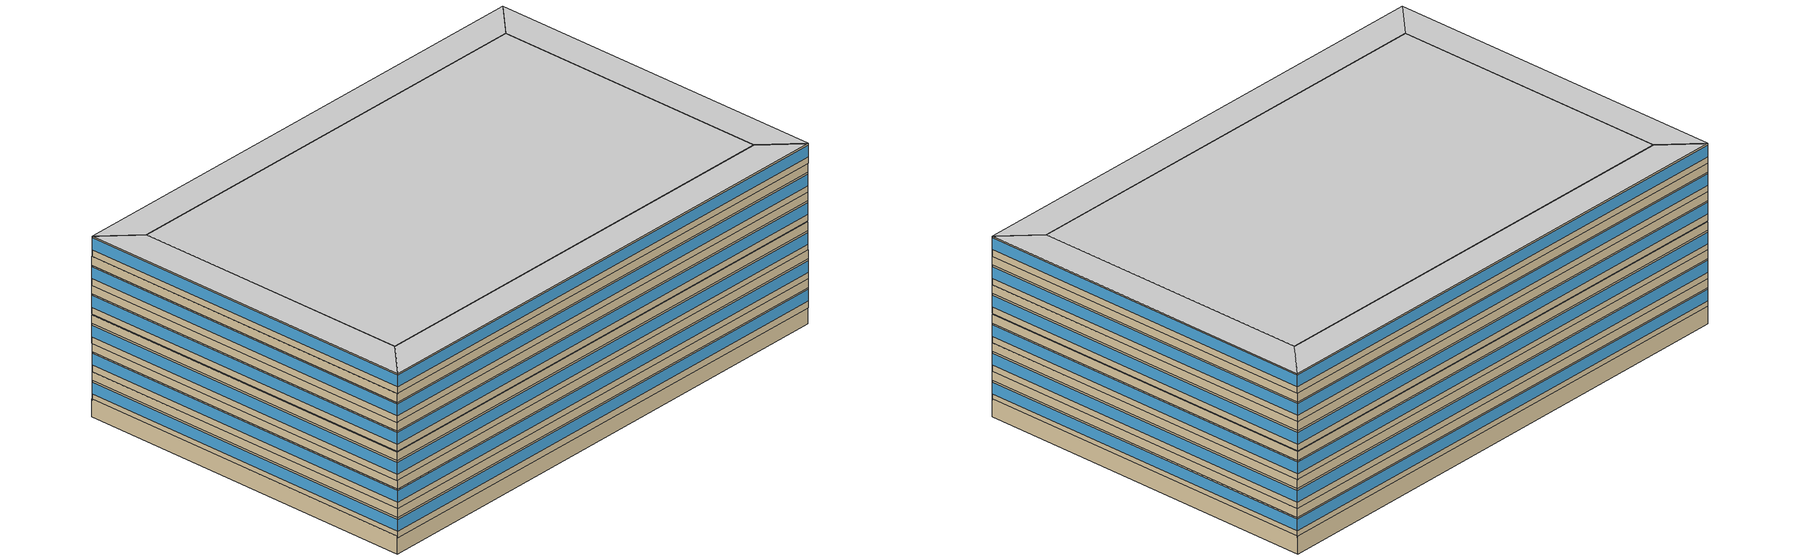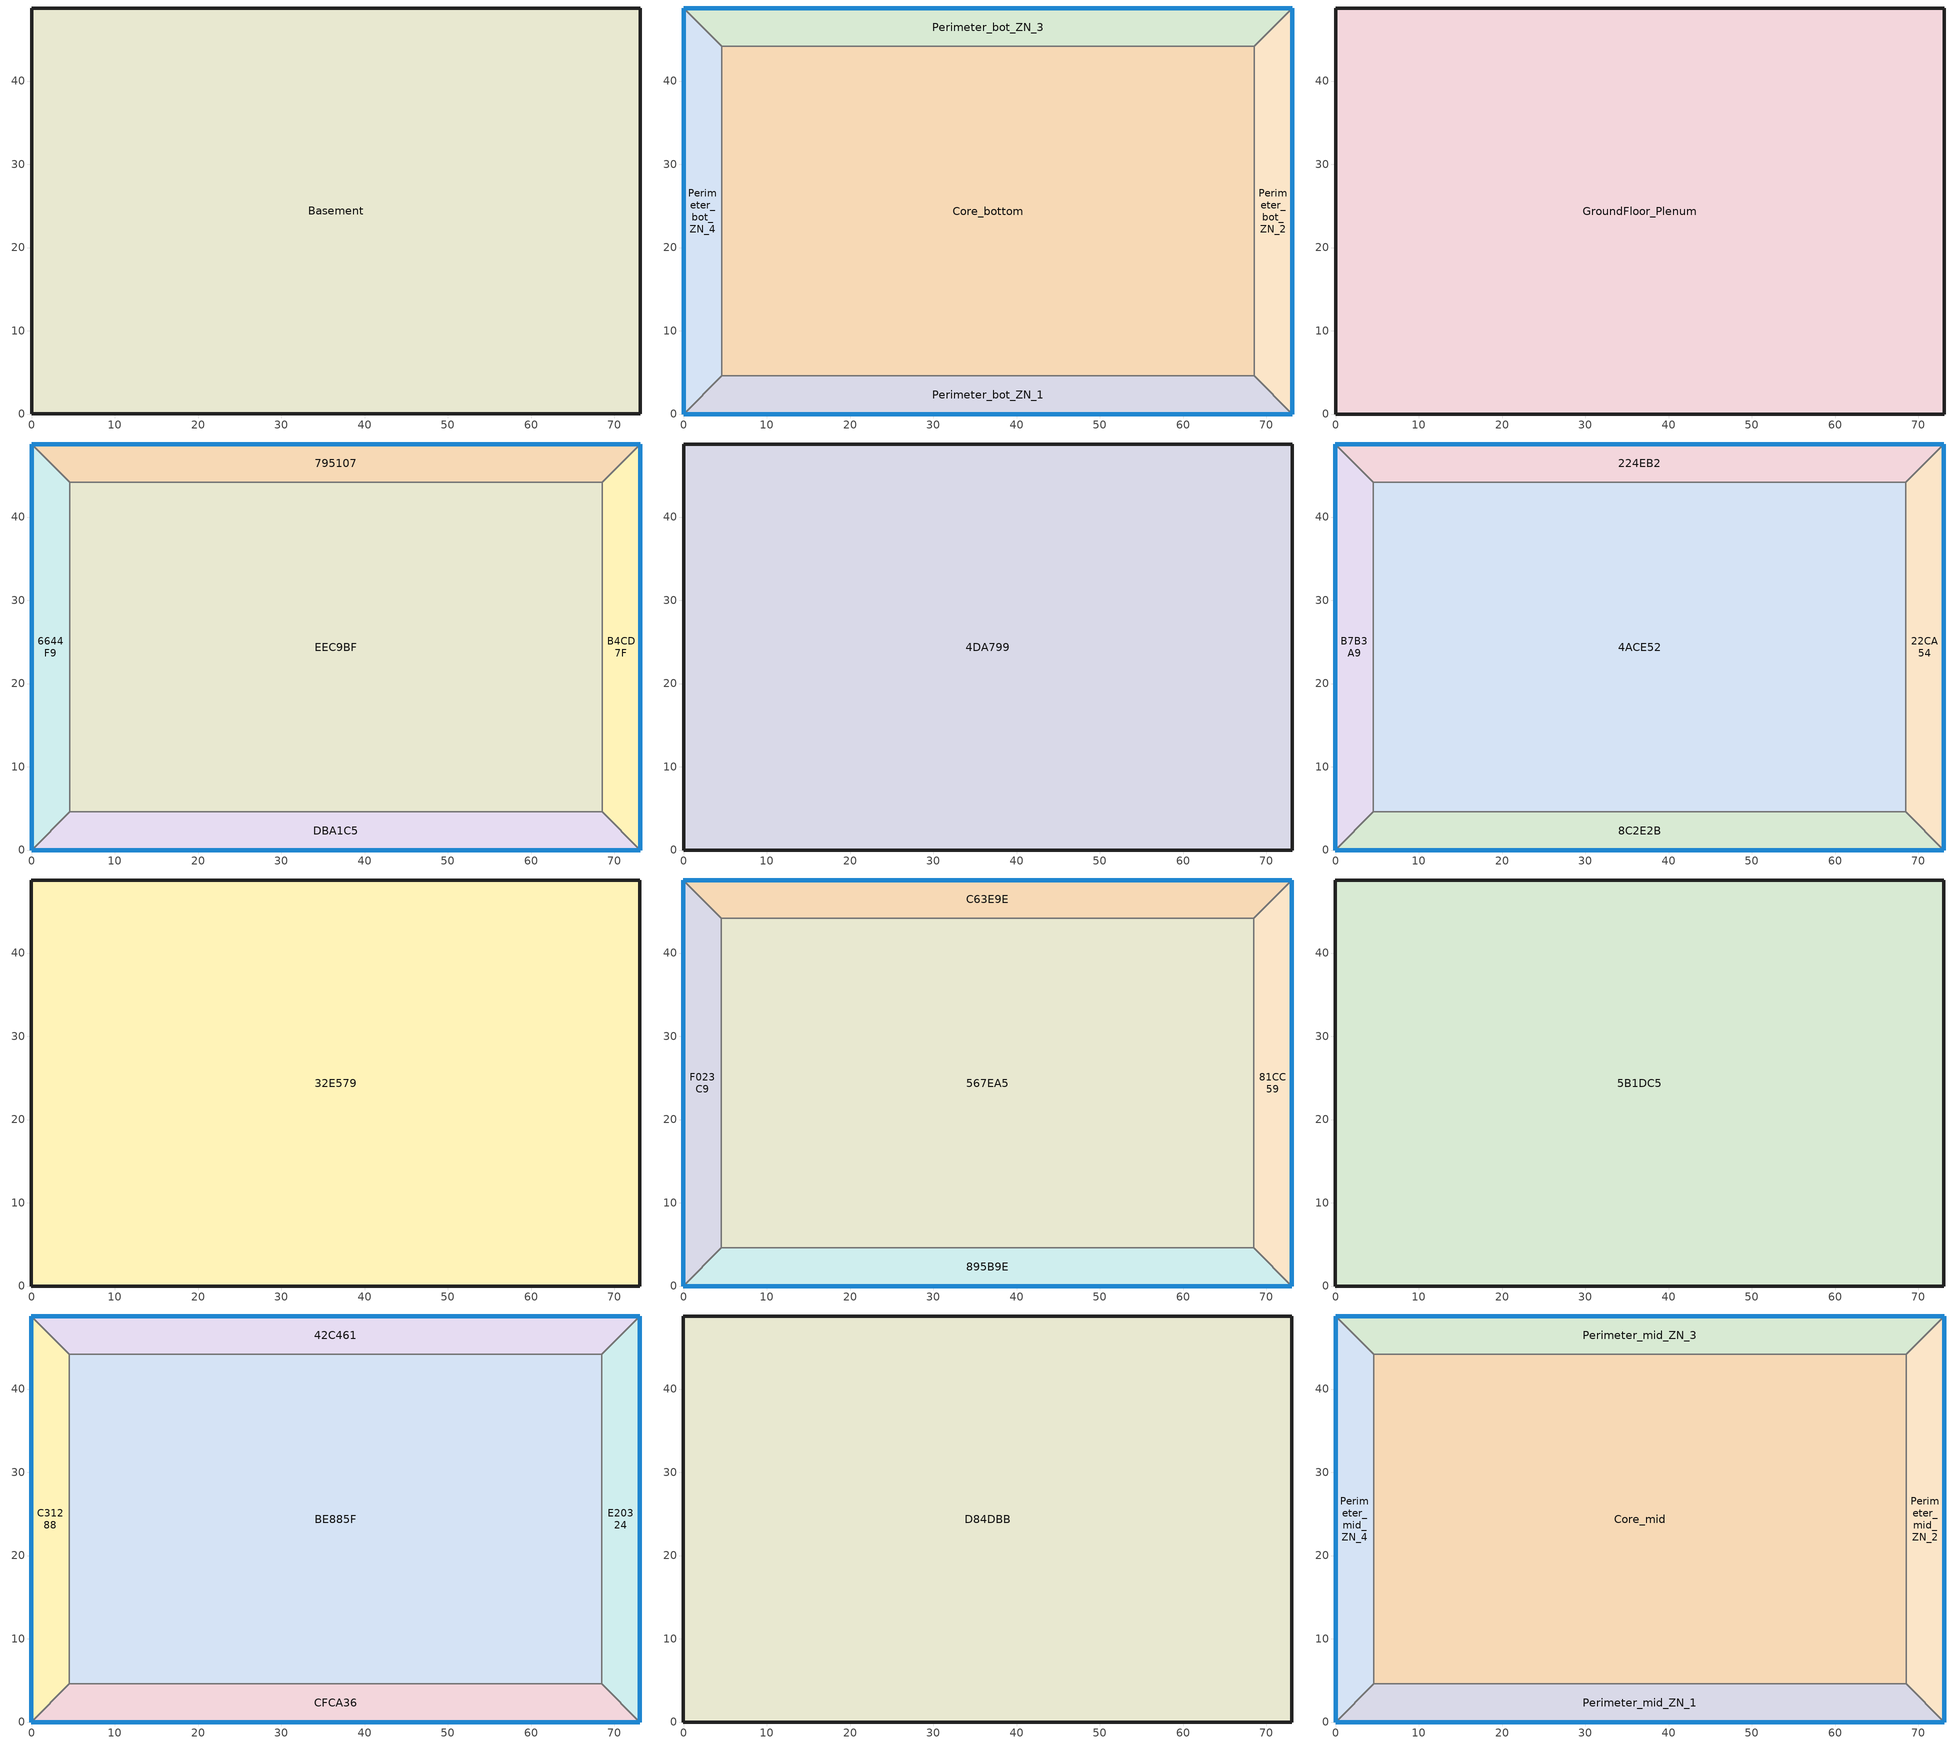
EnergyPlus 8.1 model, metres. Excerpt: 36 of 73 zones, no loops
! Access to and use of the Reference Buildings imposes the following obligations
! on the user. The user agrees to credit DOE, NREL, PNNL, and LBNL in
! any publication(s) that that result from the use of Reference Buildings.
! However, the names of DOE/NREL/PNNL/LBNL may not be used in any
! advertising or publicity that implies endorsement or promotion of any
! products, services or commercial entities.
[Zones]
Basement
 floor ground (ext-slab): 73.11,48.78 73.11,0.04 0,0.04 0,48.78 z-2.24
 wall ground (Underground Wall Non-res): 73.11,0.04 73.11,48.78 0,48.78 0,0.04 73.11,0.04 z-2.24:0.2
Core_bottom
 floor to Basement (INT-FLOOR-TOPSIDE): 68.53,44.16 68.53,4.57 4.57,4.57 4.57,44.16 z0
 wall to Perimeter_bot_ZN_2 (int-walls): 68.53,4.57 68.53,44.16 z0:2.74
 wall to Perimeter_bot_ZN_3 (int-walls): 68.53,44.16 4.57,44.16 z0:2.74
 wall to Perimeter_bot_ZN_1 (int-walls): 4.57,4.57 68.53,4.57 z0:2.74
 wall to Perimeter_bot_ZN_4 (int-walls): 4.57,44.16 4.57,4.57 z0:2.74
Perimeter_bot_ZN_1
 floor to Basement (INT-FLOOR-TOPSIDE): 68.53,4.57 73.11,0 0,0 4.57,4.57 z0
 wall outside (Mass Non-res Ext Wall): 0,0 73.11,0 z0:2.74
 wall to Perimeter_bot_ZN_2 (int-walls): 73.11,0 68.53,4.57 z0:2.74
 wall to Perimeter_bot_ZN_4 (int-walls): 4.57,4.57 0,0 z0:2.74
 window (Window Non-res Fixed): 0,0 73.11,0 z0.91:2.5
Perimeter_bot_ZN_2
 floor to Basement (INT-FLOOR-TOPSIDE): 73.11,48.74 73.11,0 68.53,4.57 68.53,44.16 z0
 wall outside (Mass Non-res Ext Wall): 73.11,0 73.11,48.74 z0:2.74
 wall to Perimeter_bot_ZN_3 (int-walls): 73.11,48.74 68.53,44.16 z0:2.74
 window (Window Non-res Fixed): 73.11,0 73.11,48.74 z0.91:2.5
Perimeter_bot_ZN_3
 floor to Basement (INT-FLOOR-TOPSIDE): 73.11,48.74 68.53,44.16 4.57,44.16 0,48.74 z0
 wall outside (Mass Non-res Ext Wall): 73.11,48.74 0,48.74 z0:2.74
 wall to Perimeter_bot_ZN_4 (int-walls): 0,48.74 4.57,44.16 z0:2.74
 window (Window Non-res Fixed): 73.11,48.74 0,48.74 z0.91:2.5
Perimeter_bot_ZN_4
 floor to Basement (INT-FLOOR-TOPSIDE): 4.57,44.16 4.57,4.57 0,0 0,48.74 z0
 wall outside (Mass Non-res Ext Wall): 0,48.74 0,0 z0:2.74
 window (Window Non-res Fixed): 0,48.74 0,0 z0.91:2.5
GroundFloor_Plenum
 floor to Perimeter_bot_ZN_1 (DropCeiling): 68.53,4.57 73.11,0 0,0 4.57,4.57 z2.74
 floor to Perimeter_bot_ZN_2 (DropCeiling): 73.11,48.74 73.11,0 68.53,4.57 68.53,44.16 z2.74
 floor to Perimeter_bot_ZN_3 (DropCeiling): 73.11,48.74 68.53,44.16 4.57,44.16 0,48.74 z2.74
 floor to Perimeter_bot_ZN_4 (DropCeiling): 4.57,44.16 4.57,4.57 0,0 0,48.74 z2.74
 floor to Core_bottom (DropCeiling): 68.53,44.16 68.53,4.57 4.57,4.57 4.57,44.16 z2.74
 wall outside (Mass Non-res Ext Wall): 73.11,0 73.11,48.74 0,48.74 0,0 73.11,0 z2.74:3.96
 ceiling adiabatic (INT-FLOOR-UNDERSIDE): 0,48.74 0,0 73.11,0 73.11,48.74 z3.96
DBA1C5
 floor to Perimeter_mid_ZN_1 (INT-FLOOR-TOPSIDE): 68.53,4.57 73.11,0 0,0 4.57,4.57 z3.96
 wall outside (Mass Non-res Ext Wall): 0,0 73.11,0 z3.96:6.71
 wall to Perimeter_mid_ZN_2 (int-walls): 73.11,0 68.53,4.57 z3.96:6.71
 wall to Core_mid (int-walls): 68.53,4.57 4.57,4.57 z3.96:6.71
 wall to Perimeter_mid_ZN_4 (int-walls): 4.57,4.57 0,0 z3.96:6.71
 window (Window Non-res Fixed): 0,0 73.11,0 z4.88:6.46
 ceiling to MidFloor_Plenum (DropCeiling): 4.57,4.57 0,0 73.11,0 68.53,4.57 z6.71
B4CD7F
 floor to Perimeter_mid_ZN_2 (INT-FLOOR-TOPSIDE): 73.11,48.74 73.11,0 68.53,4.57 68.53,44.16 z3.96
 wall outside (Mass Non-res Ext Wall): 73.11,0 73.11,48.74 z3.96:6.71
 wall to Perimeter_mid_ZN_3 (int-walls): 73.11,48.74 68.53,44.16 z3.96:6.71
 wall to Perimeter_mid_ZN_1 (int-walls): 68.53,4.57 73.11,0 z3.96:6.71
 wall to Core_mid (int-walls): 68.53,44.16 68.53,4.57 z3.96:6.71
 window (Window Non-res Fixed): 73.11,0 73.11,48.74 z4.88:6.46
 ceiling to MidFloor_Plenum (DropCeiling): 68.53,44.16 68.53,4.57 73.11,0 73.11,48.74 z6.71
6644F9
 floor to Perimeter_mid_ZN_4 (INT-FLOOR-TOPSIDE): 4.57,44.16 4.57,4.57 0,0 0,48.74 z3.96
 wall outside (Mass Non-res Ext Wall): 0,48.74 0,0 z3.96:6.71
 wall to Core_mid (int-walls): 4.57,4.57 4.57,44.16 z3.96:6.71
 wall to Perimeter_mid_ZN_3 (int-walls): 4.57,44.16 0,48.74 z3.96:6.71
 wall to Perimeter_mid_ZN_1 (int-walls): 0,0 4.57,4.57 z3.96:6.71
 window (Window Non-res Fixed): 0,48.74 0,0 z4.88:6.46
 ceiling to MidFloor_Plenum (DropCeiling): 0,48.74 0,0 4.57,4.57 4.57,44.16 z6.71
EEC9BF
 floor to Core_mid (INT-FLOOR-TOPSIDE): 68.53,44.16 68.53,4.57 4.57,4.57 4.57,44.16 z3.96
 wall to Perimeter_mid_ZN_2 (int-walls): 68.53,4.57 68.53,44.16 z3.96:6.71
 wall to Perimeter_mid_ZN_3 (int-walls): 68.53,44.16 4.57,44.16 z3.96:6.71
 wall to Perimeter_mid_ZN_1 (int-walls): 4.57,4.57 68.53,4.57 z3.96:6.71
 wall to Perimeter_mid_ZN_4 (int-walls): 4.57,44.16 4.57,4.57 z3.96:6.71
 ceiling to MidFloor_Plenum (DropCeiling): 4.57,44.16 4.57,4.57 68.53,4.57 68.53,44.16 z6.71
795107
 floor to Perimeter_mid_ZN_3 (INT-FLOOR-TOPSIDE): 73.11,48.74 68.53,44.16 4.57,44.16 0,48.74 z3.96
 wall outside (Mass Non-res Ext Wall): 73.11,48.74 0,48.74 z3.96:6.71
 wall to Perimeter_mid_ZN_2 (int-walls): 68.53,44.16 73.11,48.74 z3.96:6.71
 wall to Core_mid (int-walls): 4.57,44.16 68.53,44.16 z3.96:6.71
 wall to Perimeter_mid_ZN_4 (int-walls): 0,48.74 4.57,44.16 z3.96:6.71
 window (Window Non-res Fixed): 73.11,48.74 0,48.74 z4.88:6.46
 ceiling to MidFloor_Plenum (DropCeiling): 0,48.74 4.57,44.16 68.53,44.16 73.11,48.74 z6.71
4DA799
 floor to Perimeter_mid_ZN_1 (DropCeiling): 68.53,4.57 73.11,0 0,0 4.57,4.57 z6.71
 floor to Perimeter_mid_ZN_2 (DropCeiling): 73.11,48.74 73.11,0 68.53,4.57 68.53,44.16 z6.71
 floor to Perimeter_mid_ZN_3 (DropCeiling): 73.11,48.74 68.53,44.16 4.57,44.16 0,48.74 z6.71
 floor to Perimeter_mid_ZN_4 (DropCeiling): 4.57,44.16 4.57,4.57 0,0 0,48.74 z6.71
 floor to Core_mid (DropCeiling): 68.53,44.16 68.53,4.57 4.57,4.57 4.57,44.16 z6.71
 wall outside (Mass Non-res Ext Wall): 73.11,0 73.11,48.74 0,48.74 0,0 73.11,0 z6.71:7.93
 ceiling to MidFloor_Plenum (INT-FLOOR-UNDERSIDE): 0,48.74 0,0 73.11,0 73.11,48.74 z7.93
22CA54
 floor to Perimeter_mid_ZN_2 (INT-FLOOR-TOPSIDE): 73.07,48.74 73.07,0 68.5,4.57 68.5,44.16 z7.83
 wall outside (Mass Non-res Ext Wall): 73.07,0 73.07,48.74 z7.83:10.58
 wall to Perimeter_mid_ZN_3 (int-walls): 73.07,48.74 68.5,44.16 z7.83:10.58
 wall to Perimeter_mid_ZN_1 (int-walls): 68.5,4.57 73.07,0 z7.83:10.58
 wall to Core_mid (int-walls): 68.5,44.16 68.5,4.57 z7.83:10.58
 window (Window Non-res Fixed): 73.07,0 73.07,48.74 z8.75:10.33
 ceiling to MidFloor_Plenum (DropCeiling): 68.5,44.16 68.5,4.57 73.07,0 73.07,48.74 z10.58
8C2E2B
 floor to Perimeter_mid_ZN_1 (INT-FLOOR-TOPSIDE): 68.5,4.57 73.07,0 -0.03,0 4.54,4.57 z7.83
 wall outside (Mass Non-res Ext Wall): -0.03,0 73.07,0 z7.83:10.58
 wall to Perimeter_mid_ZN_2 (int-walls): 73.07,0 68.5,4.57 z7.83:10.58
 wall to Core_mid (int-walls): 68.5,4.57 4.54,4.57 z7.83:10.58
 wall to Perimeter_mid_ZN_4 (int-walls): 4.54,4.57 -0.03,0 z7.83:10.58
 window (Window Non-res Fixed): -0.03,0 73.07,0 z8.75:10.33
 ceiling to MidFloor_Plenum (DropCeiling): 4.54,4.57 -0.03,0 73.07,0 68.5,4.57 z10.58
4ACE52
 floor to Core_mid (INT-FLOOR-TOPSIDE): 68.5,44.16 68.5,4.57 4.54,4.57 4.54,44.16 z7.83
 wall to Perimeter_mid_ZN_2 (int-walls): 68.5,4.57 68.5,44.16 z7.83:10.58
 wall to Perimeter_mid_ZN_3 (int-walls): 68.5,44.16 4.54,44.16 z7.83:10.58
 wall to Perimeter_mid_ZN_1 (int-walls): 4.54,4.57 68.5,4.57 z7.83:10.58
 wall to Perimeter_mid_ZN_4 (int-walls): 4.54,44.16 4.54,4.57 z7.83:10.58
 ceiling to MidFloor_Plenum (DropCeiling): 4.54,44.16 4.54,4.57 68.5,4.57 68.5,44.16 z10.58
224EB2
 floor to Perimeter_mid_ZN_3 (INT-FLOOR-TOPSIDE): 73.07,48.74 68.5,44.16 4.54,44.16 -0.03,48.74 z7.83
 wall outside (Mass Non-res Ext Wall): 73.07,48.74 -0.03,48.74 z7.83:10.58
 wall to Perimeter_mid_ZN_2 (int-walls): 68.5,44.16 73.07,48.74 z7.83:10.58
 wall to Core_mid (int-walls): 4.54,44.16 68.5,44.16 z7.83:10.58
 wall to Perimeter_mid_ZN_4 (int-walls): -0.03,48.74 4.54,44.16 z7.83:10.58
 window (Window Non-res Fixed): 73.07,48.74 -0.03,48.74 z8.75:10.33
 ceiling to MidFloor_Plenum (DropCeiling): -0.03,48.74 4.54,44.16 68.5,44.16 73.07,48.74 z10.58
B7B3A9
 floor to Perimeter_mid_ZN_4 (INT-FLOOR-TOPSIDE): 4.54,44.16 4.54,4.57 -0.03,0 -0.03,48.74 z7.83
 wall outside (Mass Non-res Ext Wall): -0.03,48.74 -0.03,0 z7.83:10.58
 wall to Core_mid (int-walls): 4.54,4.57 4.54,44.16 z7.83:10.58
 wall to Perimeter_mid_ZN_3 (int-walls): 4.54,44.16 -0.03,48.74 z7.83:10.58
 wall to Perimeter_mid_ZN_1 (int-walls): -0.03,0 4.54,4.57 z7.83:10.58
 window (Window Non-res Fixed): -0.03,48.74 -0.03,0 z8.75:10.33
 ceiling to MidFloor_Plenum (DropCeiling): -0.03,48.74 -0.03,0 4.54,4.57 4.54,44.16 z10.58
32E579
 floor to Perimeter_mid_ZN_1 (DropCeiling): 68.5,4.57 73.07,0 -0.03,0 4.54,4.57 z10.58
 floor to Perimeter_mid_ZN_2 (DropCeiling): 73.07,48.74 73.07,0 68.5,4.57 68.5,44.16 z10.58
 floor to Perimeter_mid_ZN_3 (DropCeiling): 73.07,48.74 68.5,44.16 4.54,44.16 -0.03,48.74 z10.58
 floor to Perimeter_mid_ZN_4 (DropCeiling): 4.54,44.16 4.54,4.57 -0.03,0 -0.03,48.74 z10.58
 floor to Core_mid (DropCeiling): 68.5,44.16 68.5,4.57 4.54,4.57 4.54,44.16 z10.58
 wall outside (Mass Non-res Ext Wall): 73.07,0 73.07,48.74 -0.03,48.74 -0.03,0 73.07,0 z10.58:11.8
 ceiling to MidFloor_Plenum (INT-FLOOR-UNDERSIDE): -0.03,48.74 -0.03,0 73.07,0 73.07,48.74 z11.8
895B9E
 floor to Perimeter_mid_ZN_1 (INT-FLOOR-TOPSIDE): 73.07,0 -0.03,0 4.54,4.57 68.5,4.57 z11.93
 wall outside (Mass Non-res Ext Wall): -0.03,0 73.07,0 z11.93:14.67
 wall to Perimeter_mid_ZN_2 (int-walls): 73.07,0 68.5,4.57 z11.93:14.67
 wall to Core_mid (int-walls): 68.5,4.57 4.54,4.57 z11.93:14.67
 wall to Perimeter_mid_ZN_4 (int-walls): 4.54,4.57 -0.03,0 z11.93:14.67
 window (Window Non-res Fixed): -0.03,0 73.07,0 z12.84:14.43
 ceiling to MidFloor_Plenum (DropCeiling): 4.54,4.57 -0.03,0 73.07,0 68.5,4.57 z14.67
567EA5
 floor to Core_mid (INT-FLOOR-TOPSIDE): 68.5,44.16 68.5,4.57 4.54,4.57 4.54,44.16 z11.93
 wall to Perimeter_mid_ZN_2 (int-walls): 68.5,4.57 68.5,44.16 z11.93:14.67
 wall to Perimeter_mid_ZN_3 (int-walls): 68.5,44.16 4.54,44.16 z11.93:14.67
 wall to Perimeter_mid_ZN_1 (int-walls): 4.54,4.57 68.5,4.57 z11.93:14.67
 wall to Perimeter_mid_ZN_4 (int-walls): 4.54,44.16 4.54,4.57 z11.93:14.67
 ceiling to MidFloor_Plenum (DropCeiling): 4.54,44.16 4.54,4.57 68.5,4.57 68.5,44.16 z14.67
C63E9E
 floor to Perimeter_mid_ZN_3 (INT-FLOOR-TOPSIDE): 73.07,48.74 68.5,44.16 4.54,44.16 -0.03,48.74 z11.93
 wall outside (Mass Non-res Ext Wall): 73.07,48.74 -0.03,48.74 z11.93:14.67
 wall to Perimeter_mid_ZN_2 (int-walls): 68.5,44.16 73.07,48.74 z11.93:14.67
 wall to Core_mid (int-walls): 4.54,44.16 68.5,44.16 z11.93:14.67
 wall to Perimeter_mid_ZN_4 (int-walls): -0.03,48.74 4.54,44.16 z11.93:14.67
 window (Window Non-res Fixed): 73.07,48.74 -0.03,48.74 z12.84:14.43
 ceiling to MidFloor_Plenum (DropCeiling): -0.03,48.74 4.54,44.16 68.5,44.16 73.07,48.74 z14.67
F023C9
 floor to Perimeter_mid_ZN_4 (INT-FLOOR-TOPSIDE): 4.54,44.16 4.54,4.57 -0.03,0 -0.03,48.74 z11.93
 wall outside (Mass Non-res Ext Wall): -0.03,48.74 -0.03,0 z11.93:14.67
 wall to Core_mid (int-walls): 4.54,4.57 4.54,44.16 z11.93:14.67
 wall to Perimeter_mid_ZN_3 (int-walls): 4.54,44.16 -0.03,48.74 z11.93:14.67
 wall to Perimeter_mid_ZN_1 (int-walls): -0.03,0 4.54,4.57 z11.93:14.67
 window (Window Non-res Fixed): -0.03,48.74 -0.03,0 z12.84:14.43
 ceiling to MidFloor_Plenum (DropCeiling): -0.03,48.74 -0.03,0 4.54,4.57 4.54,44.16 z14.67
81CC59
 floor to Perimeter_mid_ZN_2 (INT-FLOOR-TOPSIDE): 73.07,48.74 73.07,0 68.5,4.57 68.5,44.16 z11.93
 wall outside (Mass Non-res Ext Wall): 73.07,0 73.07,48.74 z11.93:14.67
 wall to Perimeter_mid_ZN_3 (int-walls): 73.07,48.74 68.5,44.16 z11.93:14.67
 wall to Perimeter_mid_ZN_1 (int-walls): 68.5,4.57 73.07,0 z11.93:14.67
 wall to Core_mid (int-walls): 68.5,44.16 68.5,4.57 z11.93:14.67
 window (Window Non-res Fixed): 73.07,0 73.07,48.74 z12.84:14.43
 ceiling to MidFloor_Plenum (DropCeiling): 68.5,44.16 68.5,4.57 73.07,0 73.07,48.74 z14.67
5B1DC5
 floor to Perimeter_mid_ZN_1 (DropCeiling): 73.07,0 -0.03,0 4.54,4.57 68.5,4.57 z14.67
 floor to Perimeter_mid_ZN_2 (DropCeiling): 73.07,48.74 73.07,0 68.5,4.57 68.5,44.16 z14.67
 floor to Perimeter_mid_ZN_3 (DropCeiling): 73.07,48.74 68.5,44.16 4.54,44.16 -0.03,48.74 z14.67
 floor to Perimeter_mid_ZN_4 (DropCeiling): 4.54,44.16 4.54,4.57 -0.03,0 -0.03,48.74 z14.67
 floor to Core_mid (DropCeiling): 68.5,44.16 68.5,4.57 4.54,4.57 4.54,44.16 z14.67
 wall outside (Mass Non-res Ext Wall): 73.07,0 73.07,48.74 -0.03,48.74 -0.03,0 73.07,0 z14.67:15.89
 ceiling to MidFloor_Plenum (INT-FLOOR-UNDERSIDE): -0.03,48.74 -0.03,0 73.07,0 73.07,48.74 z15.89
BE885F
 floor to Core_mid (INT-FLOOR-TOPSIDE): 68.5,44.16 68.5,4.57 4.53,4.57 4.53,44.16 z15.86
 wall to Perimeter_mid_ZN_2 (int-walls): 68.5,4.57 68.5,44.16 z15.86:18.6
 wall to Perimeter_mid_ZN_3 (int-walls): 68.5,44.16 4.53,44.16 z15.86:18.6
 wall to Perimeter_mid_ZN_1 (int-walls): 4.53,4.57 68.5,4.57 z15.86:18.6
 wall to Perimeter_mid_ZN_4 (int-walls): 4.53,44.16 4.53,4.57 z15.86:18.6
 ceiling to MidFloor_Plenum (DropCeiling): 4.53,44.16 4.53,4.57 68.5,4.57 68.5,44.16 z18.6
CFCA36
 floor to Perimeter_mid_ZN_1 (INT-FLOOR-TOPSIDE): 68.5,4.57 73.07,0 -0.04,0 4.53,4.57 z15.86
 wall outside (Mass Non-res Ext Wall): -0.04,0 73.07,0 z15.86:18.6
 wall to Perimeter_mid_ZN_2 (int-walls): 73.07,0 68.5,4.57 z15.86:18.6
 wall to Core_mid (int-walls): 68.5,4.57 4.53,4.57 z15.86:18.6
 wall to Perimeter_mid_ZN_4 (int-walls): 4.53,4.57 -0.04,0 z15.86:18.6
 window (Window Non-res Fixed): -0.04,0 73.07,0 z16.77:18.36
 ceiling to MidFloor_Plenum (DropCeiling): 4.53,4.57 -0.04,0 73.07,0 68.5,4.57 z18.6
42C461
 floor to Perimeter_mid_ZN_3 (INT-FLOOR-TOPSIDE): 73.07,48.74 68.5,44.16 4.53,44.16 -0.04,48.74 z15.86
 wall outside (Mass Non-res Ext Wall): 73.07,48.74 -0.04,48.74 z15.86:18.6
 wall to Perimeter_mid_ZN_2 (int-walls): 68.5,44.16 73.07,48.74 z15.86:18.6
 wall to Core_mid (int-walls): 4.53,44.16 68.5,44.16 z15.86:18.6
 wall to Perimeter_mid_ZN_4 (int-walls): -0.04,48.74 4.53,44.16 z15.86:18.6
 window (Window Non-res Fixed): 73.07,48.74 -0.04,48.74 z16.77:18.36
 ceiling to MidFloor_Plenum (DropCeiling): -0.04,48.74 4.53,44.16 68.5,44.16 73.07,48.74 z18.6
C31288
 floor to Perimeter_mid_ZN_4 (INT-FLOOR-TOPSIDE): 4.53,44.16 4.53,4.57 -0.04,0 -0.04,48.74 z15.86
 wall outside (Mass Non-res Ext Wall): -0.04,48.74 -0.04,0 z15.86:18.6
 wall to Core_mid (int-walls): 4.53,4.57 4.53,44.16 z15.86:18.6
 wall to Perimeter_mid_ZN_3 (int-walls): 4.53,44.16 -0.04,48.74 z15.86:18.6
 wall to Perimeter_mid_ZN_1 (int-walls): -0.04,0 4.53,4.57 z15.86:18.6
 window (Window Non-res Fixed): -0.04,48.74 -0.04,0 z16.77:18.36
 ceiling to MidFloor_Plenum (DropCeiling): -0.04,48.74 -0.04,0 4.53,4.57 4.53,44.16 z18.6
E20324
 floor to Perimeter_mid_ZN_2 (INT-FLOOR-TOPSIDE): 73.07,48.74 73.07,0 68.5,4.57 68.5,44.16 z15.86
 wall outside (Mass Non-res Ext Wall): 73.07,0 73.07,48.74 z15.86:18.6
 wall to Perimeter_mid_ZN_3 (int-walls): 73.07,48.74 68.5,44.16 z15.86:18.6
 wall to Perimeter_mid_ZN_1 (int-walls): 68.5,4.57 73.07,0 z15.86:18.6
 wall to Core_mid (int-walls): 68.5,44.16 68.5,4.57 z15.86:18.6
 window (Window Non-res Fixed): 73.07,0 73.07,48.74 z16.77:18.36
 ceiling to MidFloor_Plenum (DropCeiling): 68.5,44.16 68.5,4.57 73.07,0 73.07,48.74 z18.6
D84DBB
 floor to Perimeter_mid_ZN_1 (DropCeiling): 68.5,4.57 73.07,0 -0.04,0 4.53,4.57 z18.6
 floor to Perimeter_mid_ZN_2 (DropCeiling): 73.07,48.74 73.07,0 68.5,4.57 68.5,44.16 z18.6
 floor to Perimeter_mid_ZN_3 (DropCeiling): 73.07,48.74 68.5,44.16 4.53,44.16 -0.04,48.74 z18.6
 floor to Perimeter_mid_ZN_4 (DropCeiling): 4.53,44.16 4.53,4.57 -0.04,0 -0.04,48.74 z18.6
 floor to Core_mid (DropCeiling): 68.5,44.16 68.5,4.57 4.53,4.57 4.53,44.16 z18.6
 wall outside (Mass Non-res Ext Wall): 73.07,0 73.07,48.74 -0.04,48.74 -0.04,0 73.07,0 z18.6:19.82
 ceiling to MidFloor_Plenum (INT-FLOOR-UNDERSIDE): -0.04,48.74 -0.04,0 73.07,0 73.07,48.74 z19.82
Core_mid
 floor adiabatic (INT-FLOOR-TOPSIDE): 68.53,44.16 68.53,4.57 4.57,4.57 4.57,44.16 z19.82
 wall to Perimeter_mid_ZN_2 (int-walls): 68.53,4.57 68.53,44.16 z19.82:22.56
 wall to Perimeter_mid_ZN_3 (int-walls): 68.53,44.16 4.57,44.16 z19.82:22.56
 wall to Perimeter_mid_ZN_1 (int-walls): 4.57,4.57 68.53,4.57 z19.82:22.56
 wall to Perimeter_mid_ZN_4 (int-walls): 4.57,44.16 4.57,4.57 z19.82:22.56
 ceiling to MidFloor_Plenum (DropCeiling): 4.57,44.16 4.57,4.57 68.53,4.57 68.53,44.16 z22.56
Perimeter_mid_ZN_1
 floor adiabatic (INT-FLOOR-TOPSIDE): 68.53,4.57 73.11,0 0,0 4.57,4.57 z19.82
 wall outside (Mass Non-res Ext Wall): 0,0 73.11,0 z19.82:22.56
 wall to Perimeter_mid_ZN_2 (int-walls): 73.11,0 68.53,4.57 z19.82:22.56
 wall to Perimeter_mid_ZN_4 (int-walls): 4.57,4.57 0,0 z19.82:22.56
 window (Window Non-res Fixed): 0,0 73.11,0 z20.73:22.32
 ceiling to MidFloor_Plenum (DropCeiling): 4.57,4.57 0,0 73.11,0 68.53,4.57 z22.56
Perimeter_mid_ZN_2
 floor adiabatic (INT-FLOOR-TOPSIDE): 73.11,48.74 73.11,0 68.53,4.57 68.53,44.16 z19.82
 wall outside (Mass Non-res Ext Wall): 73.11,0 73.11,48.74 z19.82:22.56
 wall to Perimeter_mid_ZN_3 (int-walls): 73.11,48.74 68.53,44.16 z19.82:22.56
 window (Window Non-res Fixed): 73.11,0 73.11,48.74 z20.73:22.32
 ceiling to MidFloor_Plenum (DropCeiling): 68.53,44.16 68.53,4.57 73.11,0 73.11,48.74 z22.56
Perimeter_mid_ZN_3
 floor adiabatic (INT-FLOOR-TOPSIDE): 73.11,48.74 68.53,44.16 4.57,44.16 0,48.74 z19.82
 wall outside (Mass Non-res Ext Wall): 73.11,48.74 0,48.74 z19.82:22.56
 wall to Perimeter_mid_ZN_4 (int-walls): 0,48.74 4.57,44.16 z19.82:22.56
 window (Window Non-res Fixed): 73.11,48.74 0,48.74 z20.73:22.32
 ceiling to MidFloor_Plenum (DropCeiling): 0,48.74 4.57,44.16 68.53,44.16 73.11,48.74 z22.56
Perimeter_mid_ZN_4
 floor adiabatic (INT-FLOOR-TOPSIDE): 4.57,44.16 4.57,4.57 0,0 0,48.74 z19.82
 wall outside (Mass Non-res Ext Wall): 0,48.74 0,0 z19.82:22.56
 window (Window Non-res Fixed): 0,48.74 0,0 z20.73:22.32
 ceiling to MidFloor_Plenum (DropCeiling): 0,48.74 0,0 4.57,4.57 4.57,44.16 z22.56
[Building]
Ref Bldg Large Office New2004_v1.3_5.0: North Axis {deg}=0; Terrain=City; Loads Convergence Tolerance Value=0.04; Temperature Convergence Tolerance Value {deltaC}=0.2; Solar Distribution=FullInteriorAndExterior; Maximum Number of Warmup Days=25; Minimum Number of Warmup Days=6
[Site:Location]
USA IL-CHICAGO-OHARE: Latitude {deg}=41.77; Longitude {deg}=-87.75; Time Zone {hr}=-6; Elevation {m}=190
[SizingPeriod:DesignDay] Day of Month=21; Humidity Condition Type=Wetbulb; Barometric Pressure {Pa}=99063; Rain Indicator=No; Snow Indicator=No; Daylight Saving Time Indicator=No; Solar Model Indicator=ASHRAEClearSky
Name | Month | Day Type | Maximum Dry-Bulb Temperature {C} | Daily Dry-Bulb Temperature Range {deltaC} | Wetbulb or DewPoint at Maximum Dry-Bulb {C} | Wind Speed {m/s} | Wind Direction {deg} | Sky Clearness
CHICAGO Ann Htg 99.6% Condns DB | 1 | WinterDesignDay | -20.6 | 0 | -20.6 | 4.9 | 270 | 0
CHICAGO Ann Clg .4% Condns WB=>MDB | 7 | SummerDesignDay | 31.2 | 10.7 | 25.5 | 5.3 | 230 | 1
[Site:WaterMainsTemperature]
Calculation Method=CORRELATION; Annual Average Outdoor Air Temperature {C}=9.69; Maximum Difference In Monthly Average Outdoor Air Temperatures {deltaC}=28.1
[Site:GroundTemperature:BuildingSurface]
19.527, 19.502, 19.536, 19.598, 20.002, 21.64, 22.225, 22.375, 21.449, 20.121, 19.802, 19.633
[Construction]
Mass Non-res Ext Wall: 1IN Stucco, 8IN CONCRETE HW, Mass NonRes Wall Insulation, 1/2IN Gypsum
ext-slab: HW CONCRETE, CP02 CARPET PAD
int-walls: 1/2IN Gypsum, 1/2IN Gypsum
INT-FLOOR-TOPSIDE: MAT-CC05 4 HW CONCRETE, CP02 CARPET PAD
INT-FLOOR-UNDERSIDE: CP02 CARPET PAD, MAT-CC05 4 HW CONCRETE
Underground Wall Non-res: 8IN CONCRETE HW, UGWall NonRes Insulation
Window Non-res Fixed: NonRes Fixed Assembly Window
DropCeiling: Std AC02
InteriorFurnishings: Std Wood 6inch
[Material] Thermal Absorptance=0.9
Name | Roughness | Thickness {m} | Conductivity {W/m-K} | Density {kg/m3} | Specific Heat {J/kg-K} | Solar Absorptance | Visible Absorptance
Mass NonRes Wall Insulation | MediumRough | 0.0495495 | 0.049 | 265 | 836.8 | 0.7 | 0.7
UGWall NonRes Insulation | MediumRough | 0.0001 | 0.049 | 265 | 836.8 | 0.7 | 0.7
Std Wood 6inch | MediumSmooth | 0.15 | 0.12 | 540 | 1210 | 0.7 | 0.7
1/2IN Gypsum | Smooth | 0.0127 | 0.16 | 784.9 | 830 | 0.92 | 0.92
1IN Stucco | Smooth | 0.0253 | 0.6918 | 1858 | 837 | 0.92 | 0.92
8IN CONCRETE HW | Rough | 0.2032 | 1.311 | 2240 | 836.8 | 0.7 | 0.7
HW CONCRETE; MAT-CC05 4 HW CONCRETE | Rough | 0.1016 | 1.311 | 2240 | 836.8 | 0.7 | 0.7
Std AC02 | MediumSmooth | 0.0127 | 0.057 | 288 | 1339 | 0.7 | 0.2
[WindowMaterial:SimpleGlazingSystem]
NonRes Fixed Assembly Window: U-Factor {W/m2-K}=3.23646; Solar Heat Gain Coefficient=0.39
[Material:NoMass]
CP02 CARPET PAD: Roughness=VeryRough; Thermal Resistance {m2-K/W}=0.2165; Thermal Absorptance=0.9; Solar Absorptance=0.7; Visible Absorptance=0.8
[Zone] Type=1; Floor Area {m2}=autocalculate
Name | Multiplier | Part of Total Floor Area
Basement; Core_bottom; Perimeter_bot_ZN_1; Perimeter_bot_ZN_2; Perimeter_bot_ZN_3; Perimeter_bot_ZN_4 | 1 | Yes
Core_mid; Perimeter_mid_ZN_1; Perimeter_mid_ZN_2; Perimeter_mid_ZN_3; Perimeter_mid_ZN_4; BE885F; CFCA36; 42C461; C31288; E20324; 895B9E; 567EA5; C63E9E; F023C9; 81CC59; 22CA54; 8C2E2B; 4ACE52; 224EB2; B7B3A9; DBA1C5; B4CD7F; 6644F9; EEC9BF; 795107 | 10 | Yes
GroundFloor_Plenum | 1 | No
D84DBB; 5B1DC5; 32E579; 4DA799 | 10 | No
[People] Number of People Schedule=BLDG_OCC_SCH; Number of People Calculation Method=Area/Person; Fraction Radiant=0.3; Sensible Heat Fraction=AUTOCALCULATE; Activity Level Schedule=ACTIVITY_SCH; Enable ASHRAE 55 Comfort Warnings=No; Mean Radiant Temperature Calculation Type=ZoneAveraged; Work Efficiency Schedule=WORK_EFF_SCH; Clothing Insulation Calculation Method=ClothingInsulationSchedule; Clothing Insulation Schedule=CLOTHING_SCH; Air Velocity Schedule=AIR_VELO_SCH; Thermal Comfort Model 1 Type=FANGER
Name | Zone or ZoneList | Zone Floor Area per Person {m2/person}
Basement People | Basement | 37.16
Core_bottom People | Core_bottom | 18.58
Core_mid People | Core_mid | 18.58
Perimeter_bot_ZN_1 People | Perimeter_bot_ZN_1 | 18.58
Perimeter_bot_ZN_2 People | Perimeter_bot_ZN_2 | 18.58
Perimeter_bot_ZN_3 People | Perimeter_bot_ZN_3 | 18.58
Perimeter_bot_ZN_4 People | Perimeter_bot_ZN_4 | 18.58
Perimeter_mid_ZN_1 People | Perimeter_mid_ZN_1 | 18.58
Perimeter_mid_ZN_2 People | Perimeter_mid_ZN_2 | 18.58
Perimeter_mid_ZN_3 People | Perimeter_mid_ZN_3 | 18.58
Perimeter_mid_ZN_4 People | Perimeter_mid_ZN_4 | 18.58
[Lights] Schedule=BLDG_LIGHT_SCH; Design Level Calculation Method=Watts/Area; Watts per Zone Floor Area {W/m2}=10.76; Return Air Fraction=0; Fraction Radiant=0.7; Fraction Visible=0.2; Fraction Replaceable=1; Return Air Fraction Calculated from Plenum Temperature=No
Name | Zone or ZoneList
Basement_Lights | Basement
Core_bottom_Lights | Core_bottom
Core_mid_Lights | Core_mid
Perimeter_bot_ZN_1_Lights | Perimeter_bot_ZN_1
Perimeter_bot_ZN_2_Lights | Perimeter_bot_ZN_2
Perimeter_bot_ZN_3_Lights | Perimeter_bot_ZN_3
Perimeter_bot_ZN_4_Lights | Perimeter_bot_ZN_4
Perimeter_mid_ZN_1_Lights | Perimeter_mid_ZN_1
Perimeter_mid_ZN_2_Lights | Perimeter_mid_ZN_2
Perimeter_mid_ZN_3_Lights | Perimeter_mid_ZN_3
Perimeter_mid_ZN_4_Lights | Perimeter_mid_ZN_4
[ElectricEquipment] Schedule=BLDG_EQUIP_SCH; Design Level Calculation Method=Watts/Area; Watts per Zone Floor Area {W/m2}=10.76; Fraction Latent=0; Fraction Radiant=0.5; Fraction Lost=0
Name | Zone or ZoneList
Basement_PlugMisc_Equip | Basement
Core_bottom_PlugMisc_Equip | Core_bottom
Core_mid_PlugMisc_Equip | Core_mid
Perimeter_bot_ZN_1_PlugMisc_Equip | Perimeter_bot_ZN_1
Perimeter_bot_ZN_2_PlugMisc_Equip | Perimeter_bot_ZN_2
Perimeter_bot_ZN_3_PlugMisc_Equip | Perimeter_bot_ZN_3
Perimeter_bot_ZN_4_PlugMisc_Equip | Perimeter_bot_ZN_4
Perimeter_mid_ZN_1_PlugMisc_Equip | Perimeter_mid_ZN_1
Perimeter_mid_ZN_2_PlugMisc_Equip | Perimeter_mid_ZN_2
Perimeter_mid_ZN_3_PlugMisc_Equip | Perimeter_mid_ZN_3
Perimeter_mid_ZN_4_PlugMisc_Equip | Perimeter_mid_ZN_4
[Exterior:Lights]
Exterior Facade Lighting: Schedule=ALWAYS_ON; Design Level {W}=51262; Control Option=AstronomicalClock
[Exterior:FuelEquipment]
Elevators: Fuel Use Type=Electricity; Schedule=BLDG_ELEVATORS; Design Level {W}=244444
[ZoneInfiltration:DesignFlowRate] Schedule=INFIL_QUARTER_ON_SCH; Design Flow Rate Calculation Method=Flow/ExteriorArea; Flow per Exterior Surface Area {m3/s-m2}=0.000302; Constant Term Coefficient=1; Temperature Term Coefficient=0; Velocity Term Coefficient=0; Velocity Squared Term Coefficient=0
Name | Zone or ZoneList
GroundFloor_Plenum_Infiltration | GroundFloor_Plenum
Perimeter_bot_ZN_1_Infiltration | Perimeter_bot_ZN_1
Perimeter_bot_ZN_2_Infiltration | Perimeter_bot_ZN_2
Perimeter_bot_ZN_3_Infiltration | Perimeter_bot_ZN_3
Perimeter_bot_ZN_4_Infiltration | Perimeter_bot_ZN_4
Perimeter_mid_ZN_1_Infiltration | Perimeter_mid_ZN_1
Perimeter_mid_ZN_2_Infiltration | Perimeter_mid_ZN_2
Perimeter_mid_ZN_3_Infiltration | Perimeter_mid_ZN_3
Perimeter_mid_ZN_4_Infiltration | Perimeter_mid_ZN_4
[InternalMass] Construction=InteriorFurnishings
Name | Zone | Surface Area {m2}
Basement Internal Mass | Basement | 7126.21
Core_bottom Internal Mass | Core_bottom | 5064.65
Core_mid Internal Mass | Core_mid | 5064.65
Perimeter_bot_ZN_1 Internal Mass | Perimeter_bot_ZN_1 | 626.8394
Perimeter_bot_ZN_2 Internal Mass | Perimeter_bot_ZN_2 | 403.9503
Perimeter_bot_ZN_3 Internal Mass | Perimeter_bot_ZN_3 | 626.8257
Perimeter_bot_ZN_4 Internal Mass | Perimeter_bot_ZN_4 | 403.9503
Perimeter_mid_ZN_1 Internal Mass | Perimeter_mid_ZN_1 | 626.8394
Perimeter_mid_ZN_2 Internal Mass | Perimeter_mid_ZN_2 | 403.9503
Perimeter_mid_ZN_3 Internal Mass | Perimeter_mid_ZN_3 | 626.8257
Perimeter_mid_ZN_4 Internal Mass | Perimeter_mid_ZN_4 | 403.9503
[AvailabilityManager:NightCycle] Applicability Schedule=ALWAYS_ON; Fan Schedule=HVACOperationSchd; Control Type=CycleOnAny; Thermostat Tolerance {deltaC}=1; Cycling Run Time {s}=1800
VAV_1 Availability Manager; VAV_2 Availability Manager; VAV_3 Availability Manager; VAV_5 Availability Manager
[AirLoopHVAC:ReturnPlenum]
VAV_1 Return Plenum: Zone=GroundFloor_Plenum
[EnergyManagementSystem:GlobalVariable]
currentYear
currentMonth
currentDayOfMonth
currentDayOfWeek
currentTimeOfDay
currentHoliday
[EnergyManagementSystem:Program]
GetTimelag: SET currentYear = Year; SET currentMonth = Month; SET currentDayOfMonth = DayOfMonth; SET currentDayOfWeek = DayOfWeek; SET currentTimeOfDay = CurrentTime; SET currentHoliday = Holiday
[EnergyManagementSystem:ProgramCallingManager]
GetTimelag_Manager: AfterPredictorAfterHVACManagers; GetTimelag
[EnergyManagementSystem:OutputVariable] Type of Data in Variable=Averaged; Update Frequency=ZoneTimeStep
Name | EMS Variable
currentYear | currentYear
currentMonth | currentMonth
currentDayOfMonth | currentDayOfMonth
currentDayOfWeek | currentDayOfWeek
currentTimeOfDay | currentTimeOfDay
currentHoliday | currentHoliday
[ExternalInterface:Schedule]
Name | Initial Value | Initial value
CLGSETP_SCH | 24
BLDG_LIGHT_SCH |  | 0.7
[Schedule:Compact]
ALWAYS_ON: Through: 12/31, For: AllDays, Until: 24:00, 1
BLDG_ELEVATORS: Through: 12/31, For: AllDays, Until: 04:00, 0.05, Until: 05:00, 0.1, Until: 06:00, 0.2, Until: 07:00, 0.4, Until: 09:00, 0.5, Until: 10:00, 0.35, Until: 16:00, 0.15, Until: 17:00, 0.35, Until: 19:00, 0.5, Until: 21:00, 0.4, Until: 22:00, 0.3, Until: 23:00, 0.2, Until: 24:00, 0.1
INFIL_QUARTER_ON_SCH: Through: 12/31, For: Weekdays SummerDesignDay, Until: 06:00, 1, Until: 22:00, 0.25, Until: 24:00, 1, For: Saturday WinterDesignDay, Until: 06:00, 1, Until: 18:00, 0.25, Until: 24:00, 1, For: Sunday Holidays AllOtherDays, Until: 24:00, 1
BLDG_OCC_SCH: Through: 12/31, For: SummerDesignDay, Until: 06:00, 0, Until: 22:00, 1, Until: 24:00, 0.05, For: Weekdays, Until: 06:00, 0, Until: 07:00, 0.1, Until: 08:00, 0.2, Until: 12:00, 0.95, Until: 13:00, 0.5, Until: 17:00, 0.95, Until: 18:00, 0.7, Until: 20:00, 0.4, Until: 22:00, 0.1, Until: 24:00, 0.05, For: Saturday, Until: 06:00, 0, Until: 08:00, 0.1, Until: 14:00, 0.5, Until: 17:00, 0.1, Until: 24:00, 0, For: AllOtherDays, Until: 24:00, 0
BLDG_EQUIP_SCH: Through: 12/31, For: Weekdays, Until: 08:00, 0.4, Until: 12:00, 0.9, Until: 13:00, 0.8, Until: 17:00, 0.9, Until: 18:00, 0.8, Until: 20:00, 0.6, Until: 22:00, 0.5, Until: 24:00, 0.4, For: Saturday, Until: 06:00, 0.3, Until: 08:00, 0.4, Until: 14:00, 0.5, Until: 17:00, 0.35, Until: 24:00, 0.3, For: SummerDesignDay, Until: 24:00, 1, For: WinterDesignDay, Until: 24:00, 0, For: AllOtherDays, Until: 24:00, 0.3
ACTIVITY_SCH: Through: 12/31, For: AllDays, Until: 24:00, 120
WORK_EFF_SCH: Through: 12/31, For: AllDays, Until: 24:00, 0
AIR_VELO_SCH: Through: 12/31, For: AllDays, Until: 24:00, 0.2
CLOTHING_SCH: Through: 04/30, For: AllDays, Until: 24:00, 1, Through: 09/30, For: AllDays, Until: 24:00, 0.5, Through: 12/31, For: AllDays, Until: 24:00, 1
HVACOperationSchd: Through: 12/31, For: Weekdays SummerDesignDay, Until: 06:00, 0, Until: 22:00, 1, Until: 24:00, 0, For: Saturday WinterDesignDay, Until: 06:00, 0, Until: 18:00, 1, Until: 24:00, 0, For: AllOtherDays, Until: 24:00, 0
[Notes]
This file is obsolete, because it does not define external interface with MLE+
This file should not be used to generate normal (non-DR) load.
The instrumented IDF file in ../capacity and the .M files there should be used.
In particular, run_normalLoad.m should be used.
RefBldgLargeOfficeNew2004_Chicago.idf
This example file is based on Version 1.3_5.0 and was transitioned to Version 6.0 using the transition utility
DOE Commercial Reference Building
Large office, new construction 90.1-2004
EnergyPlus Version 6.0
ASHRAE Standards 90.1-2004 and 62-1999
Description:  12 story plus basement, office building.
Form:         Area = 46,320 m2 (498,588 ft2); Number of Stories = 12; Shape = rectangle, Aspect ratio = 1.5
Envelope:     Envelope thermal properties vary with climate according to ASHRAE Standard 90.1-2004.
Opaque constructions: mass walls; built-up flat roof (insulation above deck); slab-on-grade floor
Windows: window-to-wall ratio = 38.0%, equal distribution of windows
Infiltration in perimeter zones only
= 0.4 cfm/ft2 above grade wall area at 0.3 in wc (75 Pa) adjusted to 0.016 in wc (4 Pa).
25% of full value when ventilation system on.
HVAC:         2 water-cooled chillers, VAV with reheat and plenum zones
Economizer per 90.1-2004
Chiller part load curve corrected from original
Int. gains:   lights = 10.76 W/m2 (1.0 W/ft2) (building area method);
elec. plug loads = 10.76 W/m2 (1.0 W/ft2)
gas plug load = 0 W/m2 (0 W/ft2)
people = 2,397 total, 5.38/100 m2 (5.0/1000 ft2); basement 2.69/100 m2 (2.5/1000 ft2)
elevators = 12 @ 25 HP each, 91% motor efficiency, motor heat exhausted directly
Detached Shading:               None
Daylight:                       None
Natural Ventilation:            None
Zonal Equipment:                None
Air Primary Loops:              VAV WITH REHEAT
Plant Loops:                    SHWSys1, HeatSys1, CoolSys1, TowerWaterSys
System Equipment Autosize:      Yes
Purchased Cooling:              None
Purchased Heating:              None
Coils:                          Coil:Cooling:Water; Coil:Heating:Water
Pumps:                          Yes
Boilers:                        Boiler:HotWater (gas-fired)
Chillers:                       Chiller:Electric:ReformulatedEIR (water-cooled)
Reference citation for the Commercial Reference Buildings:
Deru, M.; Field, K.; Studer, D.; Benne, K.; Griffith, B.; Torcellini, P;
Halverson, M.; Winiarski, D.; Liu, B.; Rosenberg, M.; Huang, J.;
Yazdanian, M.; Crawley, D. (2010).
U.S. Department of Energy Commercial Reference Building Models of the National Building Stock.
Washington, DC: U.S. Department of Energy, Energy Efficiency and
Renewable Energy, Office of Building Technologies.
***GENERAL SIMULATION PARAMETERS***
Number of Zones: 19
***HOLIDAYS & DAYLIGHT SAVINGS***
